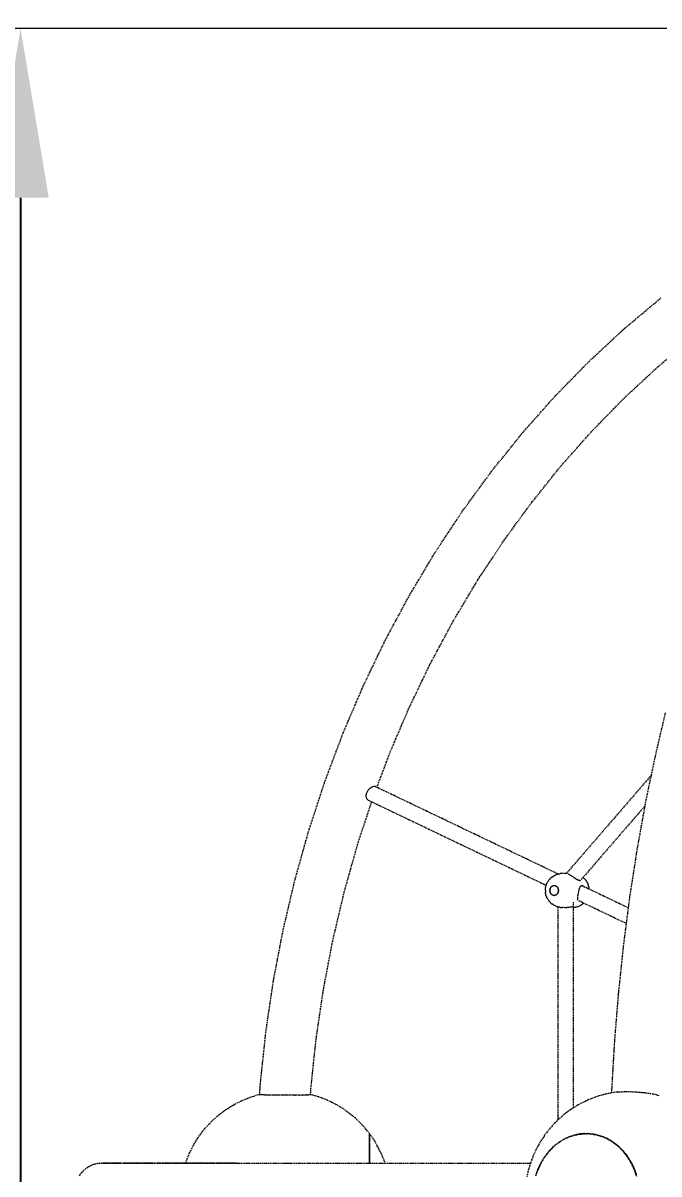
# Model space of a CAD drawing. Header units: millimetres. Extents: x -3308 to 2964, y -3155 to 3173.
# Drawn here: x -1032 to -280, y 413 to 1772 of the extents above; entities that cross this region are included whole.
import ezdxf

# ---------------------------------------------------------------- set-up
doc = ezdxf.new("R2010")
doc.units = ezdxf.units.MM
doc.linetypes.add('HIDDEN', pattern=[1.905, 1.27, -0.635])
for name, color, linetype in [('DIKOM_ЗОНА', 90, 'Continuous'), ('DIKOM_ОБЪЕКТ', 7, 'Continuous'), ('DIKOM_РАЗМЕР_ЗОНА', 7, 'Continuous'), ('DIKOM_РАЗМЕР_ОБЪЕКТА', 7, 'Continuous')]:
    doc.layers.add(name, color=color, linetype=linetype)
doc.styles.add('style1', font='arialbd.ttf', dxfattribs={"width": 0.8})
doc.dimstyles.new('1-50', dxfattribs={"dimtxt": 300, "dimasz": 200, "dimexe": 100, "dimexo": 0, "dimgap": 100, "dimtad": 1, "dimtxsty": 'style1', "dimcen": 200, "dimclrd": 7, "dimclre": 7, "dimclrt": 7, "dimadec": 1, "dimazin": 2, "dimtfac": 1, "dimtmove": 0, "dimatfit": 2, "dimfxl": 0, "dimlwd": 25, "dimlwe": 18, "dimarcsym": 0})

# ---------------------------------------------------------------- blocks, each defined once
blk = doc.blocks.new('*D1')
at = {"layer": 'Defpoints', "color": 0, "transparency": 16777216}
for p in [(365.9, 1765.9), (-1034.5, -984.1), (361.1, -984.1)]:
    blk.add_point(p, dxfattribs=at)
at = {"layer": 'DIKOM_РАЗМЕР_ОБЪЕКТА', "color": 7, "lineweight": 18, "transparency": 16777216}
for p, q in [((365.9, 1765.9), (-1134.5, 1765.9)), ((361.1, -984.1), (-1134.5, -984.1))]:
    blk.add_line(p, q, dxfattribs=at)
at = {"layer": 'DIKOM_РАЗМЕР_ОБЪЕКТА', "color": 7, "lineweight": 25, "transparency": 16777216}
blk.add_line((-1034.5, 1565.9), (-1034.5, -784.1), dxfattribs=at)
at = {"layer": 'DIKOM_РАЗМЕР_ОБЪЕКТА', "color": 7, "transparency": 16777216}
for points in [[(-1067.9, 1565.9), (-1001.2, 1565.9), (-1034.5, 1765.9)], [(-1067.9, -784.1), (-1001.2, -784.1), (-1034.5, -984.1)]]:
    blk.add_solid(points, dxfattribs=at)
at = {"layer": 'DIKOM_РАЗМЕР_ОБЪЕКТА', "color": 7, "transparency": 16777216, "insert": (-1313.2, 390.9), "char_height": 300, "attachment_point": 5, "rotation": 90, "style": 'style1'}
blk.add_mtext('{\\fArial|b0|i0|c204|p34;\\H1.16667x;2750}', dxfattribs=at)
blk = doc.blocks.new('*D2')
at = {"layer": 'Defpoints', "color": 0, "transparency": 16777216}
for p in [(364.4, 3173.3), (-2832, -2386), (364.4, -2386)]:
    blk.add_point(p, dxfattribs=at)
at = {"layer": 'DIKOM_РАЗМЕР_ЗОНА', "color": 7, "lineweight": 18, "transparency": 16777216}
for p, q in [((364.4, 3173.3), (-2932, 3173.3)), ((364.4, -2386), (-2932, -2386))]:
    blk.add_line(p, q, dxfattribs=at)
at = {"layer": 'DIKOM_РАЗМЕР_ЗОНА', "color": 7, "lineweight": 25, "transparency": 16777216}
blk.add_line((-2832, 2973.3), (-2832, -2186), dxfattribs=at)
at = {"layer": 'DIKOM_РАЗМЕР_ЗОНА', "color": 7, "transparency": 16777216}
for points in [[(-2865.3, 2973.3), (-2798.6, 2973.3), (-2832, 3173.3)], [(-2865.3, -2186), (-2798.6, -2186), (-2832, -2386)]]:
    blk.add_solid(points, dxfattribs=at)
at = {"layer": 'DIKOM_РАЗМЕР_ЗОНА', "color": 7, "transparency": 16777216, "insert": (-3110.7, 395.5), "char_height": 300, "attachment_point": 5, "rotation": 90, "style": 'style1'}
blk.add_mtext('{\\fArial|b0|i0|c204|p34;\\H1.16667x;5560}', dxfattribs=at)

msp = doc.modelspace()

# ---------------------------------------------------------------- linework, layer by layer
at = {"layer": 'DIKOM_ЗОНА', "color": 3, "lineweight": 15}
msp.add_lwpolyline([(693.692, -2363.404, 0.36790019), (2964.216, 270.488), (2964.216, 516.8, 0.36790019), (693.692, 3150.693, 0.06874239), (35.058, 3150.693, 0.29958044), (-2457.405, 582.584, 0.09387458), (-2457.817, 210.366, 0.30023222), (35.058, -2363.404, 0.06874239)], format="xyb", close=True, dxfattribs=at)
at = {"layer": 'DIKOM_ОБЪЕКТ', "color": 7, "linetype": 'HIDDEN', "lineweight": 15}
for p, q in [((-321.121, 1411.193), (-277.846, 1447.497)), ((-362.825, 1372.517), (-321.121, 1411.193)), ((-281.038, 1366.564), (-239.99, 1401.001)), ((-402.863, 1331.559), (-362.825, 1372.517)), ((-320.911, 1329.587), (-281.038, 1366.564)), ((-441.141, 1288.415), (-402.863, 1331.559)), ((-359.189, 1290.43), (-320.911, 1329.587)), ((-477.568, 1243.187), (-441.141, 1288.415)), ((-395.784, 1249.182), (-359.189, 1290.43)), ((-512.584, 1195.315), (-478.12, 1242.484)), ((-478.12, 1242.484), (-477.568, 1243.187)), ((-430.61, 1205.941), (-395.784, 1249.182)), ((-463.064, 1161.472), (-430.198, 1206.453)), ((-545.034, 1146.279), (-512.584, 1195.315)), ((-494.141, 1114.511), (-463.064, 1161.472)), ((-575.394, 1095.489), (-545.034, 1146.279)), ((-523.217, 1065.871), (-494.141, 1114.511)), ((-603.595, 1043.065), (-575.394, 1095.489)), ((-550.223, 1015.666), (-523.217, 1065.871)), ((-629.568, 989.13), (-603.595, 1043.065)), ((-575.097, 964.013), (-550.223, 1015.666)), ((-653.255, 933.808), (-629.568, 989.13)), ((-597.782, 911.032), (-575.097, 964.013)), ((-284.763, 904.903), (-272.389, 957.622)), ((-674.599, 877.229), (-653.255, 933.808)), ((-613.475, 869.433), (-597.782, 911.032)), ((-295.906, 851.097), (-284.763, 904.903)), ((-289.133, 883.803), (-389.64, 767.747)), ((-693.694, 819.102), (-674.76, 876.747)), ((-674.76, 876.747), (-674.599, 877.229)), ((-619.379, 869.917), (-618.822, 870.195)), ((-618.774, 870.214), (-618.236, 870.419)), ((-618.193, 870.435), (-617.779, 870.626)), ((-617.708, 870.65), (-617.347, 870.767)), ((-617.283, 870.78), (-616.901, 870.84)), ((-616.857, 870.836), (-616.437, 870.779)), ((-616.403, 870.77), (-616.015, 870.645)), ((-399.445, 767.066), (-615.982, 870.631)), ((-626.092, 859.049), (-626.099, 859.756)), ((-626.097, 859.819), (-626.04, 860.552)), ((-626.045, 858.328), (-626.071, 858.739)), ((-625.937, 857.636), (-626.04, 858.27)), ((-626.032, 860.615), (-625.912, 861.352)), ((-625.754, 856.933), (-625.915, 857.528)), ((-625.9, 861.416), (-625.716, 862.151)), ((-625.522, 856.344), (-625.736, 856.884)), ((-625.676, 862.28), (-625.426, 863.025)), ((-625.4, 863.089), (-625.091, 863.825)), ((-625.06, 863.888), (-624.701, 864.594)), ((-624.666, 864.655), (-624.248, 865.343)), ((-624.209, 865.402), (-623.739, 866.067)), ((-623.696, 866.124), (-623.187, 866.747)), ((-623.108, 866.836), (-622.627, 867.387)), ((-622.421, 867.6), (-621.982, 868.039)), ((-621.931, 868.083), (-621.357, 868.585)), ((-621.305, 868.625), (-620.722, 869.064)), ((-620.67, 869.1), (-620.29, 869.339)), ((-620.29, 869.339), (-620.088, 869.487)), ((-620.039, 869.52), (-619.721, 869.715)), ((-619.721, 869.715), (-619.477, 869.864)), ((-636.23, 802.011), (-619.665, 852.449)), ((-625.327, 855.988), (-625.5, 856.299)), ((-624.927, 855.355), (-625.219, 855.777)), ((-624.569, 854.961), (-624.901, 855.319)), ((-624.15, 854.626), (-624.507, 854.903)), ((-623.764, 854.41), (-624.04, 854.56)), ((-623.764, 854.41), (-413.401, 753.792)), ((-296.501, 847.803), (-372.636, 759.89)), ((-305.795, 796.32), (-295.906, 851.097)), ((-710.193, 760.467), (-693.694, 819.102)), ((-652.063, 745.744), (-636.23, 802.011)), ((-314.409, 740.687), (-305.795, 796.32)), ((-409.548, 760.702), (-408.847, 761.467)), ((-408.847, 761.467), (-408.544, 761.79)), ((-408.544, 761.79), (-407.787, 762.52)), ((-407.787, 762.52), (-406.992, 763.198)), ((-406.992, 763.198), (-406.612, 763.5)), ((-406.612, 763.5), (-405.768, 764.132)), ((-405.768, 764.132), (-404.892, 764.704)), ((-404.892, 764.704), (-404.443, 764.971)), ((-404.443, 764.971), (-403.525, 765.49)), ((-403.525, 765.49), (-402.582, 765.942)), ((-402.582, 765.942), (-402.076, 766.162)), ((-402.076, 766.162), (-401.099, 766.553)), ((-401.099, 766.553), (-400.104, 766.875)), ((-400.104, 766.875), (-399.555, 767.039)), ((-399.555, 767.039), (-398.536, 767.292)), ((-398.536, 767.292), (-397.506, 767.474)), ((-396.928, 767.575), (-397.506, 767.474)), ((-395.885, 767.684), (-396.928, 767.575)), ((-394.745, 767.747), (-395.885, 767.684)), ((-393.753, 767.747), (-394.745, 767.747)), ((-389.596, 767.747), (-393.753, 767.747)), ((-388.461, 767.426), (-388.796, 767.543)), ((-387.712, 767.146), (-388.057, 767.281)), ((-387.152, 766.896), (-387.577, 767.094)), ((-386.651, 766.656), (-386.863, 766.77)), ((-386.231, 766.446), (-386.641, 766.651)), ((-385.551, 766.073), (-386.101, 766.381)), ((-384.957, 765.728), (-385.294, 765.937)), ((-384.572, 765.504), (-384.943, 765.72)), ((-383.898, 765.076), (-384.316, 765.343)), ((-383.691, 764.948), (-383.879, 765.064)), ((-383.057, 764.525), (-383.456, 764.795)), ((-382.771, 764.339), (-383.048, 764.52)), ((-382.258, 763.985), (-382.623, 764.243)), ((-381.871, 763.721), (-382.25, 763.979)), ((-381.128, 763.199), (-381.487, 763.455)), ((-380.808, 762.978), (-381.122, 763.194)), ((-380.396, 762.689), (-380.601, 762.839)), ((-380.033, 762.432), (-380.39, 762.685)), ((-379.744, 762.234), (-380.027, 762.428)), ((-379.308, 761.933), (-379.487, 762.062)), ((-378.952, 761.687), (-379.303, 761.93)), ((-378.596, 761.454), (-378.947, 761.684)), ((-378.256, 761.238), (-378.589, 761.449)), ((-369.633, 762.997), (-369.819, 763.142)), ((-368.819, 762.265), (-369.633, 762.997)), ((-368.508, 761.955), (-368.819, 762.265)), ((-367.752, 761.182), (-368.508, 761.955)), ((-724.219, 700.981), (-710.193, 760.467)), ((-414.373, 747.63), (-414.345, 748.683)), ((-414.345, 748.683), (-414.263, 749.733)), ((-414.263, 749.733), (-414.126, 750.774)), ((-414.126, 750.774), (-413.935, 751.804)), ((-413.935, 751.804), (-413.691, 752.819)), ((-413.691, 752.819), (-413.395, 753.814)), ((-413.395, 753.814), (-413.047, 754.787)), ((-413.047, 754.787), (-412.962, 755.015)), ((-412.962, 755.015), (-412.552, 755.992)), ((-412.552, 755.992), (-412.091, 756.939)), ((-412.091, 756.939), (-411.582, 757.851)), ((-411.582, 757.851), (-411.026, 758.727)), ((-411.026, 758.727), (-410.826, 759.031)), ((-410.826, 759.031), (-410.209, 759.888)), ((-410.209, 759.888), (-409.548, 760.702)), ((-409.016, 747.884), (-409.021, 747.63)), ((-409.016, 747.884), (-409.002, 748.138)), ((-409.002, 748.138), (-408.978, 748.391)), ((-408.944, 748.642), (-408.978, 748.391)), ((-408.944, 748.642), (-408.902, 748.892)), ((-408.902, 748.892), (-408.85, 749.139)), ((-408.85, 749.139), (-408.788, 749.384)), ((-408.718, 749.625), (-408.788, 749.384)), ((-408.718, 749.625), (-408.638, 749.863)), ((-408.638, 749.863), (-408.55, 750.096)), ((-408.453, 750.325), (-408.55, 750.096)), ((-408.453, 750.325), (-408.347, 750.548)), ((-408.347, 750.548), (-408.233, 750.766)), ((-408.233, 750.766), (-408.111, 750.978)), ((-407.981, 751.184), (-408.111, 750.978)), ((-407.981, 751.184), (-407.843, 751.383)), ((-407.843, 751.383), (-407.698, 751.575)), ((-407.546, 751.759), (-407.698, 751.575)), ((-407.546, 751.759), (-407.388, 751.935)), ((-407.388, 751.935), (-407.222, 752.103)), ((-407.222, 752.103), (-407.051, 752.263)), ((-406.874, 752.414), (-407.051, 752.263)), ((-406.874, 752.414), (-406.691, 752.556)), ((-406.691, 752.556), (-406.502, 752.689)), ((-406.502, 752.689), (-406.309, 752.812)), ((-406.111, 752.925), (-406.309, 752.812)), ((-406.111, 752.925), (-405.909, 753.028)), ((-405.909, 753.028), (-405.704, 753.12)), ((-405.495, 753.203), (-405.704, 753.12)), ((-405.495, 753.203), (-405.284, 753.274)), ((-405.284, 753.274), (-405.071, 753.335)), ((-405.071, 753.335), (-404.855, 753.384)), ((-404.638, 753.423), (-404.855, 753.384)), ((-404.638, 753.423), (-404.418, 753.451)), ((-404.418, 753.451), (-404.199, 753.468)), ((-403.979, 753.473), (-404.199, 753.468)), ((-403.979, 753.473), (-403.759, 753.468)), ((-403.759, 753.468), (-403.54, 753.451)), ((-403.54, 753.451), (-403.321, 753.423)), ((-403.104, 753.384), (-403.321, 753.423)), ((-403.104, 753.384), (-402.888, 753.335)), ((-402.888, 753.335), (-402.674, 753.274)), ((-402.674, 753.274), (-402.463, 753.203)), ((-402.255, 753.121), (-402.463, 753.203)), ((-402.255, 753.121), (-402.05, 753.029)), ((-402.05, 753.029), (-401.848, 752.926)), ((-401.65, 752.813), (-401.848, 752.926)), ((-401.65, 752.813), (-401.456, 752.689)), ((-401.456, 752.689), (-401.268, 752.557)), ((-401.268, 752.557), (-401.085, 752.414)), ((-400.907, 752.264), (-401.085, 752.414)), ((-400.907, 752.264), (-400.736, 752.104)), ((-400.736, 752.104), (-400.57, 751.936)), ((-400.57, 751.936), (-400.411, 751.76)), ((-400.26, 751.576), (-400.411, 751.76)), ((-400.26, 751.576), (-400.114, 751.383)), ((-400.114, 751.383), (-399.977, 751.185)), ((-399.846, 750.978), (-399.977, 751.185)), ((-399.846, 750.978), (-399.724, 750.766)), ((-399.724, 750.766), (-399.61, 750.548)), ((-399.408, 750.097), (-399.505, 750.325)), ((-399.408, 750.097), (-399.32, 749.864)), ((-399.32, 749.864), (-399.24, 749.626)), ((-399.169, 749.385), (-399.24, 749.626)), ((-399.169, 749.385), (-399.108, 749.14)), ((-399.108, 749.14), (-399.056, 748.892)), ((-399.056, 748.892), (-399.013, 748.643)), ((-398.98, 748.392), (-399.013, 748.643)), ((-398.98, 748.392), (-398.956, 748.139)), ((-398.956, 748.139), (-398.941, 747.885)), ((-398.937, 747.63), (-398.941, 747.885)), ((-377.879, 760.99), (-378.228, 761.219)), ((-377.524, 760.769), (-377.875, 760.987)), ((-377.311, 760.646), (-377.521, 760.767)), ((-376.817, 760.377), (-377.167, 760.564)), ((-376.467, 760.19), (-376.802, 760.37)), ((-376.117, 760.015), (-376.464, 760.188)), ((-375.771, 759.86), (-376.114, 760.014)), ((-375.436, 759.73), (-375.697, 759.832)), ((-375.113, 759.628), (-375.433, 759.73)), ((-374.798, 759.547), (-375.11, 759.627)), ((-374.493, 759.487), (-374.796, 759.546)), ((-374.681, 747.63), (-374.636, 747.853)), ((-374.635, 747.854), (-374.541, 748.262)), ((-374.532, 748.297), (-374.427, 748.693)), ((-374.402, 748.779), (-374.341, 749.034)), ((-374.321, 749.115), (-374.217, 749.495)), ((-374.208, 749.523), (-374.093, 749.892)), ((-373.918, 759.429), (-374.199, 759.448)), ((-374.082, 749.925), (-373.995, 750.222)), ((-373.976, 750.283), (-373.857, 750.635)), ((-373.656, 759.453), (-373.916, 759.429)), ((-373.857, 750.635), (-373.726, 750.972)), ((-373.687, 751.062), (-373.589, 751.318)), ((-373.621, 759.459), (-373.411, 759.497)), ((-373.546, 751.417), (-373.443, 751.647)), ((-373.443, 751.647), (-373.289, 751.941)), ((-373.409, 759.497), (-373.186, 759.562)), ((-373.281, 751.954), (-373.135, 752.188)), ((-373.185, 759.562), (-372.981, 759.647)), ((-373.107, 752.238), (-372.938, 752.493)), ((-372.746, 752.726), (-372.548, 752.92)), ((-372.541, 752.926), (-372.329, 753.088)), ((-372.329, 753.087), (-372.104, 753.215)), ((-372.097, 753.218), (-371.884, 753.3)), ((-371.852, 753.313), (-371.605, 753.37)), ((-371.597, 753.37), (-371.336, 753.389)), ((-371.052, 753.366), (-371.329, 753.388)), ((-370.769, 753.305), (-371.052, 753.366)), ((-370.475, 753.205), (-370.755, 753.3)), ((-370.189, 753.073), (-370.461, 753.199)), ((-370.18, 753.068), (-316.157, 727.229)), ((-367.04, 760.356), (-367.752, 761.182)), ((-366.373, 759.48), (-367.04, 760.356)), ((-366.159, 759.186), (-366.373, 759.48)), ((-365.557, 758.286), (-366.159, 759.186)), ((-365.004, 757.344), (-365.557, 758.286)), ((-364.504, 756.364), (-365.004, 757.344)), ((-364.389, 756.114), (-364.504, 756.364)), ((-363.956, 755.128), (-364.389, 756.114)), ((-363.577, 754.113), (-363.956, 755.128)), ((-363.254, 753.072), (-363.577, 754.113)), ((-362.987, 752.01), (-363.254, 753.072)), ((-362.779, 750.93), (-362.987, 752.01)), ((-362.63, 749.838), (-362.779, 750.93)), ((-362.597, 749.441), (-362.63, 749.838)), ((-665.524, 688.658), (-652.063, 745.744)), ((-414.373, 747.63), (-414.345, 746.577)), ((-414.345, 746.577), (-414.263, 745.529)), ((-414.126, 744.487), (-414.263, 745.529)), ((-413.935, 743.457), (-414.126, 744.487)), ((-413.691, 742.442), (-413.935, 743.457)), ((-413.395, 741.447), (-413.691, 742.442)), ((-413.047, 740.473), (-413.395, 741.447)), ((-413.047, 740.473), (-412.962, 740.246)), ((-412.552, 739.269), (-412.962, 740.246)), ((-412.091, 738.323), (-412.552, 739.269)), ((-411.582, 737.41), (-412.091, 738.323)), ((-411.026, 736.535), (-411.582, 737.41)), ((-411.026, 736.535), (-410.826, 736.23)), ((-410.209, 735.373), (-410.826, 736.23)), ((-409.548, 734.56), (-410.209, 735.373)), ((-408.846, 733.794), (-409.548, 734.56)), ((-409.021, 747.63), (-409.016, 747.377)), ((-409.016, 747.377), (-409.002, 747.122)), ((-408.978, 746.87), (-409.002, 747.122)), ((-408.978, 746.87), (-408.944, 746.618)), ((-408.902, 746.369), (-408.944, 746.618)), ((-408.849, 746.121), (-408.902, 746.369)), ((-408.788, 745.876), (-408.849, 746.121)), ((-408.788, 745.876), (-408.717, 745.635)), ((-408.638, 745.398), (-408.717, 745.635)), ((-408.549, 745.165), (-408.638, 745.398)), ((-408.549, 745.165), (-408.452, 744.936)), ((-408.347, 744.713), (-408.452, 744.936)), ((-408.233, 744.495), (-408.347, 744.713)), ((-408.111, 744.283), (-408.233, 744.495)), ((-408.111, 744.283), (-407.981, 744.077)), ((-407.843, 743.878), (-407.981, 744.077)), ((-407.698, 743.686), (-407.843, 743.878)), ((-407.698, 743.686), (-407.546, 743.502)), ((-407.387, 743.325), (-407.546, 743.502)), ((-407.222, 743.157), (-407.387, 743.325)), ((-407.05, 742.997), (-407.222, 743.157)), ((-407.05, 742.997), (-406.873, 742.847)), ((-406.69, 742.705), (-406.873, 742.847)), ((-406.501, 742.572), (-406.69, 742.705)), ((-406.308, 742.449), (-406.501, 742.572)), ((-406.308, 742.449), (-406.11, 742.336)), ((-405.908, 742.233), (-406.11, 742.336)), ((-405.703, 742.14), (-405.908, 742.233)), ((-405.703, 742.14), (-405.494, 742.058)), ((-405.283, 741.987), (-405.494, 742.058)), ((-405.07, 741.927), (-405.283, 741.987)), ((-404.854, 741.877), (-405.07, 741.927)), ((-404.854, 741.877), (-404.636, 741.838)), ((-404.418, 741.81), (-404.636, 741.838)), ((-404.198, 741.794), (-404.418, 741.81)), ((-403.979, 741.788), (-404.198, 741.794)), ((-403.979, 741.788), (-403.758, 741.794)), ((-403.539, 741.81), (-403.758, 741.794)), ((-403.32, 741.838), (-403.539, 741.81)), ((-403.32, 741.838), (-403.103, 741.877)), ((-402.887, 741.927), (-403.103, 741.877)), ((-402.673, 741.987), (-402.887, 741.927)), ((-402.462, 742.059), (-402.673, 741.987)), ((-402.462, 742.059), (-402.254, 742.141)), ((-402.049, 742.233), (-402.254, 742.141)), ((-401.846, 742.336), (-402.049, 742.233)), ((-401.846, 742.336), (-401.649, 742.449)), ((-401.455, 742.573), (-401.649, 742.449)), ((-401.266, 742.705), (-401.455, 742.573)), ((-401.083, 742.847), (-401.266, 742.705)), ((-401.083, 742.847), (-400.906, 742.998)), ((-400.735, 743.158), (-400.906, 742.998)), ((-400.57, 743.326), (-400.735, 743.158)), ((-400.411, 743.502), (-400.57, 743.326)), ((-400.411, 743.502), (-400.259, 743.686)), ((-400.114, 743.878), (-400.259, 743.686)), ((-399.976, 744.077), (-400.114, 743.878)), ((-399.976, 744.077), (-399.846, 744.283)), ((-399.724, 744.495), (-399.846, 744.283)), ((-399.61, 744.713), (-399.724, 744.495)), ((-399.505, 744.937), (-399.61, 744.713)), ((-399.505, 744.937), (-399.408, 745.165)), ((-399.319, 745.399), (-399.408, 745.165)), ((-399.239, 745.636), (-399.319, 745.399)), ((-399.239, 745.636), (-399.169, 745.877)), ((-399.108, 746.122), (-399.169, 745.877)), ((-399.056, 746.369), (-399.108, 746.122)), ((-399.013, 746.619), (-399.056, 746.369)), ((-399.013, 746.619), (-398.98, 746.87)), ((-398.956, 747.123), (-398.98, 746.87)), ((-398.941, 747.377), (-398.956, 747.123)), ((-398.937, 747.63), (-398.941, 747.377)), ((-376.193, 738.22), (-376.185, 738.526)), ((-376.186, 738.527), (-376.17, 738.751)), ((-376.15, 737.319), (-376.172, 737.588)), ((-376.162, 738.969), (-376.149, 739.211)), ((-376.149, 739.211), (-376.117, 739.555)), ((-376.11, 737.043), (-376.148, 737.299)), ((-376.051, 736.782), (-376.106, 737.025)), ((-376.069, 739.992), (-376.03, 740.351)), ((-376.03, 740.351), (-375.977, 740.728)), ((-375.908, 736.334), (-375.986, 736.543)), ((-375.917, 741.167), (-375.856, 741.578)), ((-375.848, 741.625), (-375.788, 741.961)), ((-375.764, 742.132), (-375.7, 742.538)), ((-375.7, 742.538), (-375.618, 742.985)), ((-375.573, 743.24), (-375.53, 743.501)), ((-375.519, 743.556), (-375.426, 744.045)), ((-375.327, 744.584), (-375.233, 745.062)), ((-375.222, 745.111), (-375.171, 745.336)), ((-318.596, 708.448), (-375.208, 735.526)), ((-375.129, 745.58), (-375.037, 746.039)), ((-375.027, 746.084), (-374.936, 746.482)), ((-374.897, 746.68), (-374.843, 746.951)), ((-374.834, 746.993), (-374.739, 747.406)), ((-321.729, 684.319), (-314.409, 740.687)), ((-408.846, 733.794), (-408.544, 733.472)), ((-407.787, 732.74), (-408.544, 733.472)), ((-406.992, 732.063), (-407.787, 732.74)), ((-406.992, 732.063), (-406.612, 731.762)), ((-405.768, 731.129), (-406.612, 731.762)), ((-404.892, 730.557), (-405.768, 731.129)), ((-404.892, 730.557), (-404.443, 730.29)), ((-403.525, 729.771), (-404.443, 730.29)), ((-402.582, 729.319), (-403.525, 729.771)), ((-402.582, 729.319), (-402.076, 729.098)), ((-401.099, 728.708), (-402.076, 729.098)), ((-400.104, 728.386), (-401.099, 728.708)), ((-400.104, 728.386), (-399.554, 728.223)), ((-399.61, 728.239), (-399.61, 476.578)), ((-398.536, 727.969), (-399.554, 728.223)), ((-397.506, 727.787), (-398.536, 727.969)), ((-396.928, 727.687), (-397.506, 727.787)), ((-396.928, 727.687), (-395.885, 727.576)), ((-394.745, 727.514), (-395.885, 727.576)), ((-394.745, 727.514), (-393.753, 727.514)), ((-391.722, 727.514), (-393.753, 727.514)), ((-391.501, 727.526), (-391.073, 727.548)), ((-391.06, 727.549), (-390.62, 727.571)), ((-390.431, 727.58), (-390.165, 727.606)), ((-390.152, 727.607), (-389.71, 727.649)), ((-389.699, 727.65), (-389.256, 727.691)), ((-389.245, 727.692), (-389.027, 727.711)), ((-389.027, 727.711), (-388.804, 727.741)), ((-388.658, 727.759), (-388.355, 727.798)), ((-388.345, 727.8), (-387.906, 727.854)), ((-387.896, 727.855), (-387.465, 727.907)), ((-387.448, 727.91), (-387.013, 727.976)), ((-386.942, 727.987), (-386.578, 728.04)), ((-386.569, 728.041), (-386.151, 728.098)), ((-386.142, 728.099), (-385.726, 728.153)), ((-385.605, 728.168), (-385.308, 728.213)), ((-385.3, 728.214), (-384.902, 728.269)), ((-384.894, 728.27), (-384.645, 728.301)), ((-384.507, 728.318), (-384.145, 728.355)), ((-384.139, 728.356), (-383.792, 728.385)), ((-383.787, 728.386), (-383.455, 728.408)), ((-383.45, 728.408), (-383.134, 728.423)), ((-382.824, 728.431), (-383.124, 728.423)), ((-382.58, 728.424), (-382.82, 728.431)), ((-382.364, 728.41), (-382.58, 728.424)), ((-381.618, 733.826), (-381.62, 490.64)), ((-381.618, 727.542), (-380.969, 727.577)), ((-379.885, 727.696), (-380.969, 727.577)), ((-379.885, 727.696), (-379.326, 727.791)), ((-378.256, 727.987), (-379.326, 727.791)), ((-377.198, 728.261), (-378.256, 727.987)), ((-377.198, 728.261), (-376.666, 728.414)), ((-376.666, 728.414), (-375.633, 728.762)), ((-375.633, 728.762), (-374.621, 729.184)), ((-374.131, 729.389), (-374.621, 729.184)), ((-374.131, 729.389), (-373.155, 729.879)), ((-372.706, 730.134), (-373.155, 729.879)), ((-372.706, 730.134), (-371.772, 730.685)), ((-371.772, 730.685), (-370.87, 731.304)), ((-370.485, 731.594), (-370.87, 731.304)), ((-370.485, 731.594), (-369.633, 732.265)), ((-369.633, 732.265), (-369.201, 732.653)), ((-735.74, 640.781), (-724.219, 700.981)), ((-676.58, 630.888), (-665.524, 688.658)), ((-327.739, 627.334), (-321.729, 684.319)), ((-744.729, 580.009), (-735.74, 640.781)), ((-685.206, 572.569), (-676.58, 630.888)), ((-332.427, 569.855), (-327.739, 627.334)), ((-751.165, 518.807), (-744.729, 580.009)), ((-691.382, 513.837), (-685.206, 572.569)), ((-335.783, 512.005), (-332.427, 569.855)), ((-751.928, 506.68), (-751.165, 518.807)), ((-766.669, 502.145), (-760.58, 504.331)), ((-760.58, 504.331), (-754.386, 506.196)), ((-754.386, 506.196), (-751.92, 506.8)), ((-751.446, 506.512), (-751.767, 506.602)), ((-750.851, 506.452), (-751.367, 506.491)), ((-750.028, 506.352), (-750.683, 506.443)), ((-748.967, 506.286), (-749.857, 506.329)), ((-748.102, 506.284), (-748.757, 506.276)), ((-747.689, 506.243), (-747.929, 506.276)), ((-747.443, 506.208), (-747.689, 506.243)), ((-746.208, 506.112), (-747.443, 506.208)), ((-745.925, 506.09), (-746.208, 506.112)), ((-745.434, 506.075), (-745.925, 506.09)), ((-744.525, 506.046), (-745.434, 506.075)), ((-744.209, 506.036), (-744.525, 506.046)), ((-742.966, 506.044), (-744.209, 506.036)), ((-742.655, 506.029), (-742.966, 506.044)), ((-742.357, 506.015), (-742.655, 506.029)), ((-741.747, 506.009), (-742.312, 506.013)), ((-740.622, 505.939), (-741.747, 506.009)), ((-740.255, 505.916), (-740.622, 505.939)), ((-738.754, 505.874), (-740.255, 505.916)), ((-738.436, 505.865), (-738.754, 505.874)), ((-738.048, 505.854), (-738.436, 505.865)), ((-736.109, 505.859), (-738.048, 505.854)), ((-735.707, 505.86), (-736.109, 505.859)), ((-735.337, 505.871), (-735.707, 505.86)), ((-734.606, 505.853), (-735.337, 505.871)), ((-733.67, 505.83), (-734.606, 505.853)), ((-733.257, 505.82), (-733.67, 505.83)), ((-732.893, 505.82), (-733.257, 505.82)), ((-731.136, 505.788), (-732.892, 505.82)), ((-730.716, 505.781), (-731.136, 505.788)), ((-729.861, 505.79), (-730.716, 505.78)), ((-728.89, 505.801), (-729.861, 505.79)), ((-728.524, 505.784), (-728.89, 505.801)), ((-728.103, 505.766), (-728.524, 505.784)), ((-725.864, 505.731), (-728.103, 505.766)), ((-725.442, 505.724), (-725.864, 505.731)), ((-724.346, 505.736), (-725.442, 505.724)), ((-723.164, 505.749), (-724.346, 505.736)), ((-722.748, 505.754), (-723.164, 505.749)), ((-722.424, 505.765), (-722.748, 505.754)), ((-720.459, 505.733), (-722.424, 505.765)), ((-720.05, 505.726), (-720.459, 505.733)), ((-717.762, 505.748), (-720.05, 505.726)), ((-717.365, 505.752), (-717.705, 505.749)), ((-715.956, 505.804), (-717.365, 505.752)), ((-715.098, 505.789), (-715.956, 505.804)), ((-714.717, 505.783), (-715.098, 505.789)), ((-712.492, 505.806), (-714.717, 505.783)), ((-712.126, 505.81), (-712.492, 505.806)), ((-710.926, 505.859), (-712.126, 505.81)), ((-710.924, 505.859), (-709.957, 505.877)), ((-709.957, 505.877), (-709.613, 505.884)), ((-708.423, 505.879), (-709.504, 505.889)), ((-707.529, 505.872), (-708.423, 505.879)), ((-707.204, 505.869), (-707.529, 505.872)), ((-705.214, 505.908), (-707.204, 505.869)), ((-704.91, 505.913), (-705.214, 505.908)), ((-704.91, 505.913), (-703.085, 506.006)), ((-702.75, 506.004), (-703.028, 506.006)), ((-701.001, 506.061), (-702.75, 506.004)), ((-700.752, 506.069), (-701.001, 506.061)), ((-700.747, 506.069), (-699.146, 506.098)), ((-699.146, 506.098), (-698.916, 506.102)), ((-698.916, 506.102), (-697.471, 506.186)), ((-697.268, 506.197), (-696.969, 506.261)), ((-696.969, 506.261), (-696.717, 506.286)), ((-695.918, 506.32), (-696.717, 506.286)), ((-695.87, 506.326), (-695.033, 506.349)), ((-694.622, 506.329), (-693.718, 506.405)), ((-693.595, 506.416), (-693.093, 506.509)), ((-692.796, 506.516), (-692.3, 506.582)), ((-691.826, 506.779), (-691.382, 513.837)), ((-691.82, 506.873), (-690.417, 506.546)), ((-690.417, 506.546), (-684.203, 504.748)), ((-684.203, 504.748), (-678.09, 502.629)), ((-356.392, 503.157), (-359.409, 502.072)), ((-351.14, 504.98), (-356.392, 503.157)), ((-345.813, 506.478), (-351.14, 504.98)), ((-342.612, 507.267), (-345.813, 506.478)), ((-337.19, 508.443), (-342.612, 507.267)), ((-331.723, 509.287), (-337.19, 508.443)), ((-335.9, 508.643), (-335.783, 512.005)), ((-329.652, 509.579), (-331.723, 509.287)), ((-329.651, 509.579), (-328.906, 509.637)), ((-328.808, 509.645), (-327.205, 509.776)), ((-327.029, 509.791), (-325.2, 509.948)), ((-325.019, 509.964), (-323.122, 510.008)), ((-323.003, 510.011), (-321.401, 510.058)), ((-321.401, 510.058), (-320.987, 510.07)), ((-320.867, 510.074), (-319.604, 510.118)), ((-319.603, 510.118), (-318.674, 510.096)), ((-318.544, 510.093), (-316.26, 510.056)), ((-316.076, 510.054), (-313.765, 510.035)), ((-313.475, 510.034), (-311.216, 509.915)), ((-311.046, 509.907), (-308.625, 509.803)), ((-308.478, 509.797), (-306.484, 509.729)), ((-306.485, 509.729), (-306.228, 509.709)), ((-306.228, 509.709), (-306.012, 509.692)), ((-305.77, 509.673), (-303.407, 509.441)), ((-303.253, 509.426), (-301.605, 509.277)), ((-301.605, 509.277), (-300.819, 509.206)), ((-300.663, 509.191), (-298.379, 509.003)), ((-298.111, 508.97), (-297.147, 508.863)), ((-297.147, 508.863), (-296.037, 508.739)), ((-296.035, 508.738), (-295.779, 508.699)), ((-295.622, 508.675), (-293.372, 508.345)), ((-293.212, 508.322), (-292.873, 508.275)), ((-292.873, 508.275), (-291.057, 508.022)), ((-290.898, 508), (-289.19, 507.776)), ((-289.191, 507.776), (-288.853, 507.713)), ((-288.699, 507.684), (-287.916, 507.54)), ((-287.916, 507.54), (-286.786, 507.301)), ((-286.634, 507.269), (-284.95, 506.928)), ((-284.715, 506.88), (-284.02, 506.745)), ((-284.02, 506.746), (-283.1, 506.495)), ((-282.96, 506.456), (-281.512, 506.063)), ((-281.38, 506.027), (-280.154, 505.696)), ((-794.96, 486.647), (-789.641, 490.329)), ((-789.641, 490.329), (-784.137, 493.729)), ((-784.137, 493.729), (-778.463, 496.837)), ((-778.463, 496.837), (-772.635, 499.645)), ((-772.635, 499.645), (-766.669, 502.145)), ((-678.09, 502.629), (-672.097, 500.194)), ((-672.097, 500.194), (-666.238, 497.45)), ((-666.238, 497.45), (-660.531, 494.404)), ((-660.531, 494.404), (-654.99, 491.064)), ((-654.99, 491.064), (-649.631, 487.441)), ((-379.69, 491.868), (-384.331, 488.916)), ((-377.149, 493.469), (-379.69, 491.868)), ((-372.31, 496.173), (-377.149, 493.469)), ((-367.356, 498.577), (-372.31, 496.173)), ((-364.525, 499.95), (-367.356, 498.577)), ((-359.409, 502.072), (-364.525, 499.95)), ((-809.667, 474.009), (-804.987, 478.475)), ((-804.987, 478.475), (-800.08, 482.692)), ((-800.08, 482.692), (-794.96, 486.647)), ((-649.631, 487.441), (-644.468, 483.542)), ((-644.468, 483.542), (-639.515, 479.379)), ((-639.515, 479.379), (-634.787, 474.964)), ((-399.422, 476.766), (-403.366, 472.819)), ((-395.307, 480.464), (-399.422, 476.766)), ((-393.187, 482.178), (-395.307, 480.464)), ((-388.834, 485.683), (-393.187, 482.178)), ((-384.331, 488.916), (-388.834, 485.683)), ((-822.223, 459.234), (-818.297, 464.375)), ((-818.297, 464.375), (-814.107, 469.305)), ((-814.107, 469.305), (-809.667, 474.009)), ((-634.787, 474.964), (-630.295, 470.308)), ((-626.052, 465.424), (-630.295, 470.308)), ((-622.251, 460.57), (-626.052, 465.424)), ((-412.276, 462.6), (-415.574, 458.077)), ((-408.781, 466.915), (-412.276, 462.6)), ((-405.097, 471.01), (-408.781, 466.915)), ((-403.366, 472.819), (-405.097, 471.01)), ((-829.246, 448.372), (-825.876, 453.894)), ((-825.876, 453.894), (-822.223, 459.234)), ((-622.251, 460.209), (-622.251, 459.929)), ((-622.251, 459.904), (-622.251, 460.189)), ((-622.251, 459.639), (-622.251, 460.155)), ((-622.251, 460.152), (-622.251, 459.635)), ((-622.251, 459.574), (-622.251, 459.929)), ((-622.251, 459.904), (-622.251, 459.543)), ((-622.251, 458.784), (-622.251, 459.639)), ((-622.251, 459.635), (-622.251, 458.779)), ((-622.251, 459.574), (-622.251, 459.146)), ((-622.251, 459.108), (-622.251, 459.543)), ((-622.251, 458.649), (-622.251, 459.146)), ((-622.251, 459.108), (-622.251, 458.6)), ((-622.251, 457.587), (-622.251, 458.784)), ((-622.251, 458.779), (-622.251, 457.584)), ((-622.251, 458.649), (-622.251, 458.084)), ((-622.251, 458.023), (-622.251, 458.6)), ((-622.251, 457.455), (-622.251, 458.084)), ((-622.251, 458.023), (-622.251, 457.376)), ((-622.251, 456.061), (-622.251, 457.587)), ((-622.251, 457.584), (-622.251, 456.06)), ((-622.251, 456.763), (-622.251, 457.455)), ((-622.251, 456.661), (-622.251, 457.376)), ((-622.251, 456.763), (-622.251, 456.001)), ((-622.251, 456.661), (-622.251, 455.872)), ((-622.251, 454.21), (-622.251, 456.061)), ((-622.251, 456.06), (-622.251, 454.213)), ((-622.251, 455.168), (-622.251, 456.001)), ((-622.251, 455.872), (-622.251, 455.008)), ((-622.251, 455.168), (-622.251, 454.265)), ((-622.251, 454.071), (-622.251, 455.008)), ((-622.251, 453.294), (-622.251, 454.265)), ((-622.251, 454.213), (-622.251, 452.053)), ((-622.251, 452.045), (-622.251, 454.21)), ((-622.251, 454.071), (-622.251, 453.063)), ((-622.251, 453.294), (-622.251, 452.255)), ((-622.251, 451.986), (-622.251, 453.063)), ((-622.251, 451.151), (-622.251, 452.255)), ((-622.251, 452.053), (-622.251, 449.59)), ((-622.251, 449.576), (-622.251, 452.045)), ((-622.251, 451.986), (-622.251, 450.841)), ((-622.251, 449.982), (-622.251, 451.151)), ((-622.251, 449.63), (-622.251, 450.841)), ((-622.251, 449.982), (-622.251, 448.749)), ((-622.251, 449.63), (-622.251, 448.355)), ((-622.251, 449.59), (-622.251, 446.834)), ((-622.251, 446.814), (-622.251, 449.576)), ((-622.251, 447.456), (-622.251, 448.749)), ((-622.101, 460.29), (-618.641, 455.409)), ((-622.101, 460.29), (-622.101, 459.994)), ((-622.101, 459.983), (-622.101, 460.289)), ((-622.101, 459.994), (-622.101, 459.396)), ((-622.101, 459.343), (-622.101, 459.983)), ((-622.101, 459.396), (-622.101, 458.5)), ((-622.101, 458.374), (-622.101, 459.343)), ((-622.101, 458.5), (-622.101, 457.31)), ((-622.101, 457.074), (-622.101, 458.374)), ((-622.101, 457.31), (-622.101, 455.855)), ((-622.101, 455.477), (-622.101, 457.074)), ((-622.101, 455.855), (-622.101, 454.178)), ((-622.101, 453.622), (-622.101, 455.477)), ((-622.101, 454.178), (-622.101, 452.249)), ((-622.101, 451.493), (-622.101, 453.622)), ((-622.101, 450.03), (-622.101, 452.249)), ((-622.101, 449.064), (-622.101, 451.493)), ((-622.101, 450.03), (-622.101, 447.548)), ((-622.101, 446.377), (-622.101, 449.064)), ((-618.641, 455.409), (-615.385, 450.267)), ((-612.386, 444.949), (-615.385, 450.267)), ((-419.822, 451.744), (-422.628, 446.96)), ((-416.805, 456.35), (-419.822, 451.744)), ((-415.574, 458.077), (-416.805, 456.35)), ((-402.068, 447.456), (-400.426, 448.75)), ((-398.357, 450.03), (-401.692, 447.548)), ((-398.749, 449.982), (-400.426, 448.75)), ((-398.749, 449.982), (-397.038, 451.151)), ((-398.357, 450.03), (-394.917, 452.249)), ((-397.038, 451.151), (-395.296, 452.255)), ((-393.523, 453.294), (-395.296, 452.255)), ((-391.434, 454.178), (-394.917, 452.249)), ((-393.523, 453.294), (-391.722, 454.265)), ((-389.896, 455.168), (-391.722, 454.265)), ((-387.856, 455.855), (-391.434, 454.178)), ((-389.896, 455.168), (-388.046, 456.001)), ((-386.174, 456.763), (-388.046, 456.001)), ((-384.088, 457.31), (-387.856, 455.855)), ((-386.174, 456.763), (-384.277, 457.455)), ((-384.277, 457.455), (-382.338, 458.084)), ((-380.189, 458.5), (-384.088, 457.31)), ((-383.183, 457.588), (-384.088, 457.31)), ((-383.183, 457.588), (-380.189, 458.5)), ((-380.362, 458.649), (-382.338, 458.084)), ((-380.362, 458.649), (-378.355, 459.146)), ((-376.233, 459.396), (-380.189, 458.5)), ((-378.996, 458.784), (-380.189, 458.5)), ((-378.996, 458.784), (-376.233, 459.396)), ((-376.326, 459.574), (-378.355, 459.146)), ((-376.326, 459.574), (-374.282, 459.929)), ((-372.229, 459.994), (-376.233, 459.396)), ((-374.752, 459.639), (-376.233, 459.396)), ((-374.752, 459.639), (-372.229, 459.994)), ((-372.231, 460.209), (-374.282, 459.929)), ((-372.231, 460.209), (-370.18, 460.411)), ((-368.238, 460.29), (-372.229, 459.994)), ((-370.469, 460.155), (-372.229, 459.994)), ((-370.469, 460.155), (-368.238, 460.29)), ((-368.136, 460.532), (-370.18, 460.411)), ((-366.168, 460.325), (-368.238, 460.29)), ((-364.27, 460.289), (-368.238, 460.29)), ((-368.136, 460.532), (-366.108, 460.57)), ((-366.168, 460.325), (-364.27, 460.289)), ((-366.108, 460.57), (-364.077, 460.524)), ((-361.868, 460.152), (-364.27, 460.289)), ((-360.195, 459.983), (-364.27, 460.289)), ((-362.028, 460.397), (-364.077, 460.524)), ((-362.028, 460.397), (-359.968, 460.189)), ((-361.868, 460.152), (-360.195, 459.983)), ((-357.591, 459.635), (-360.195, 459.983)), ((-356.019, 459.344), (-360.195, 459.983)), ((-357.905, 459.904), (-359.968, 460.189)), ((-357.905, 459.904), (-355.847, 459.543)), ((-357.591, 459.635), (-356.019, 459.344)), ((-353.354, 458.779), (-356.019, 459.344)), ((-351.871, 458.374), (-356.019, 459.344)), ((-353.801, 459.108), (-355.847, 459.543)), ((-353.801, 459.108), (-351.777, 458.6)), ((-353.354, 458.779), (-351.871, 458.374)), ((-349.176, 457.584), (-351.871, 458.374)), ((-347.772, 457.075), (-351.871, 458.374)), ((-349.78, 458.023), (-351.777, 458.6)), ((-349.78, 458.023), (-347.819, 457.376)), ((-349.176, 457.584), (-347.772, 457.075)), ((-345.9, 456.661), (-347.819, 457.376)), ((-345.079, 456.06), (-347.772, 457.075)), ((-343.805, 455.477), (-347.772, 457.075)), ((-345.9, 456.661), (-344.001, 455.872)), ((-345.079, 456.06), (-343.805, 455.477)), ((-344.001, 455.872), (-342.12, 455.008)), ((-341.083, 454.213), (-343.805, 455.477)), ((-340.031, 453.622), (-343.805, 455.477)), ((-340.259, 454.071), (-342.12, 455.008)), ((-341.083, 454.213), (-337.205, 452.053)), ((-340.259, 454.071), (-338.423, 453.063)), ((-336.38, 451.493), (-340.031, 453.622)), ((-336.615, 451.986), (-338.423, 453.063)), ((-337.205, 452.053), (-333.465, 449.59)), ((-336.615, 451.986), (-334.837, 450.841)), ((-332.816, 449.064), (-336.38, 451.493)), ((-333.094, 449.63), (-334.837, 450.841)), ((-333.465, 449.59), (-329.877, 446.834)), ((-333.094, 449.63), (-331.39, 448.355)), ((-329.407, 446.377), (-332.816, 449.064)), ((-837.566, 430.857), (-835.098, 436.838)), ((-835.098, 436.838), (-832.323, 442.681)), ((-832.323, 442.681), (-829.246, 448.372)), ((-622.251, 447.933), (-622.251, 448.411)), ((-622.251, 448.398), (-622.251, 447.91)), ((-622.251, 448.355), (-622.251, 447.017)), ((-622.251, 447.157), (-622.251, 447.933)), ((-622.251, 447.91), (-622.251, 447.12)), ((-622.251, 447.456), (-622.251, 446.099)), ((-622.251, 446.109), (-622.251, 447.157)), ((-622.251, 447.12), (-622.251, 446.047)), ((-622.251, 445.615), (-622.251, 447.017)), ((-622.251, 446.834), (-622.251, 443.797)), ((-622.251, 443.77), (-622.251, 446.814)), ((-622.251, 444.803), (-622.251, 446.109)), ((-622.251, 444.673), (-622.251, 446.099)), ((-622.251, 446.047), (-622.251, 444.697)), ((-622.251, 445.615), (-622.251, 444.138)), ((-622.251, 443.216), (-622.251, 444.803)), ((-622.251, 444.697), (-622.251, 443.051)), ((-622.251, 443.181), (-622.251, 444.673)), ((-622.251, 444.666), (-622.251, 444.326)), ((-622.251, 444.326), (-622.251, 444.666)), ((-622.251, 444.326), (-622.251, 443.656)), ((-622.251, 443.656), (-622.251, 444.326)), ((-622.251, 442.59), (-622.251, 444.138)), ((-622.251, 443.797), (-622.251, 440.493)), ((-622.251, 440.46), (-622.251, 443.77)), ((-622.251, 443.656), (-622.251, 442.639)), ((-622.251, 442.639), (-622.251, 443.656)), ((-622.251, 441.357), (-622.251, 443.216)), ((-622.251, 443.181), (-622.251, 441.624)), ((-622.251, 443.051), (-622.251, 441.122)), ((-622.251, 441.195), (-622.251, 442.97)), ((-622.251, 441.31), (-622.251, 442.97)), ((-622.251, 442.97), (-622.251, 441.31)), ((-622.251, 442.97), (-622.251, 441.195)), ((-622.251, 442.639), (-622.251, 441.311)), ((-622.251, 441.311), (-622.251, 442.639)), ((-622.251, 442.59), (-622.251, 440.976)), ((-622.251, 440.003), (-622.251, 441.624)), ((-622.251, 439.237), (-622.251, 441.357)), ((-622.251, 441.311), (-622.251, 439.644)), ((-622.251, 439.644), (-622.251, 441.311)), ((-622.251, 439.644), (-622.251, 441.31)), ((-622.251, 441.31), (-622.251, 439.644)), ((-622.251, 439.192), (-622.251, 441.195)), ((-622.251, 441.195), (-622.251, 439.644)), ((-622.251, 441.122), (-622.251, 439.644)), ((-622.251, 440.976), (-622.251, 439.644)), ((-622.251, 440.493), (-622.251, 439.644)), ((-622.251, 436.895), (-622.251, 440.46)), ((-622.251, 438.32), (-622.251, 440.003)), ((-622.251, 436.866), (-622.251, 439.237)), ((-622.251, 436.97), (-622.251, 439.192)), ((-622.251, 436.577), (-622.251, 438.32)), ((-622.251, 435.304), (-622.251, 436.97)), ((-622.251, 433.096), (-622.251, 436.895)), ((-622.251, 434.232), (-622.251, 436.866)), ((-622.251, 436.577), (-622.251, 434.775)), ((-622.251, 435.304), (-622.251, 433.644)), ((-622.101, 447.548), (-622.101, 444.833)), ((-622.101, 444.665), (-622.101, 446.377)), ((-622.101, 444.833), (-622.101, 441.881)), ((-622.101, 441.881), (-622.101, 438.683)), ((-622.101, 438.683), (-622.101, 435.251)), ((-622.101, 435.251), (-622.101, 431.589)), ((-609.651, 439.536), (-612.386, 444.949)), ((-609.651, 439.536), (-607.185, 433.972)), ((-428.238, 435.527), (-430.313, 430.431)), ((-425.939, 440.488), (-428.238, 435.527)), ((-425.217, 442.011), (-425.939, 440.488)), ((-422.628, 446.96), (-425.217, 442.011)), ((-413.575, 435.252), (-416.15, 431.59)), ((-412.745, 436.577), (-414.11, 434.775)), ((-410.83, 438.683), (-413.575, 435.252)), ((-412.745, 436.577), (-411.329, 438.32)), ((-411.329, 438.32), (-409.868, 440.003)), ((-407.925, 441.881), (-410.83, 438.683)), ((-409.868, 440.003), (-408.368, 441.624)), ((-406.833, 443.181), (-408.368, 441.624)), ((-404.88, 444.833), (-407.925, 441.881)), ((-406.833, 443.181), (-405.268, 444.673)), ((-405.268, 444.673), (-403.678, 446.099)), ((-401.692, 447.548), (-404.88, 444.833)), ((-402.068, 447.456), (-403.678, 446.099)), ((-331.39, 448.355), (-329.726, 447.018)), ((-329.877, 446.834), (-326.455, 443.797)), ((-328.097, 445.615), (-329.726, 447.018)), ((-326.204, 443.482), (-329.407, 446.377)), ((-328.097, 445.615), (-326.492, 444.138)), ((-324.912, 442.59), (-326.492, 444.138)), ((-326.455, 443.797), (-323.217, 440.494)), ((-326.204, 443.482), (-323.193, 440.382)), ((-324.912, 442.59), (-323.365, 440.976)), ((-323.365, 440.976), (-321.856, 439.298)), ((-323.217, 440.494), (-320.178, 436.937)), ((-320.366, 437.075), (-323.193, 440.382)), ((-320.39, 437.559), (-321.856, 439.298)), ((-320.39, 437.559), (-318.972, 435.763)), ((-317.735, 433.582), (-320.366, 437.075)), ((-320.178, 436.937), (-317.352, 433.146)), ((-318.972, 435.763), (-317.609, 433.914)), ((-956.157, 420.22), (-953.951, 421.632)), ((-953.951, 421.632), (-951.63, 422.847)), ((-951.63, 422.847), (-949.212, 423.854)), ((-949.212, 423.854), (-946.715, 424.646)), ((-946.715, 424.646), (-944.159, 425.218)), ((-944.159, 425.218), (-941.562, 425.563)), ((-941.562, 425.563), (-938.946, 425.682)), ((-938.594, 425.682), (-938.946, 425.682)), ((-938.946, 425.682), (-936.777, 425.682)), ((-935.724, 425.682), (-938.594, 425.682)), ((-936.777, 425.682), (-932.092, 425.682)), ((-930.339, 425.682), (-935.724, 425.682)), ((-932.092, 425.682), (-924.901, 425.682)), ((-922.453, 425.682), (-930.339, 425.682)), ((-924.901, 425.682), (-915.219, 425.682)), ((-912.079, 425.682), (-922.453, 425.682)), ((-915.219, 425.682), (-903.064, 425.682)), ((-899.24, 425.682), (-912.079, 425.682)), ((-903.064, 425.682), (-888.462, 425.682)), ((-883.96, 425.682), (-899.24, 425.682)), ((-888.462, 425.682), (-871.443, 425.682)), ((-866.273, 425.682), (-883.96, 425.682)), ((-871.443, 425.682), (-852.039, 425.682)), ((-846.211, 425.682), (-866.273, 425.682)), ((-852.039, 425.682), (-830.291, 425.682)), ((-823.818, 425.682), (-846.211, 425.682)), ((-839.391, 425.682), (-837.566, 430.857)), ((-830.291, 425.682), (-806.243, 425.682)), ((-799.137, 425.682), (-823.818, 425.682)), ((-806.243, 425.682), (-779.943, 425.682)), ((-779.349, 425.682), (-799.137, 425.682)), ((-779.943, 425.682), (-751.445, 425.682)), ((-751.445, 425.682), (-720.806, 425.682)), ((-720.806, 425.682), (-688.089, 425.682)), ((-688.089, 425.682), (-653.359, 425.682)), ((-653.359, 425.682), (-616.687, 425.682)), ((-622.251, 432.915), (-622.251, 434.775)), ((-622.251, 431.339), (-622.251, 434.232)), ((-622.251, 433.644), (-622.251, 430.747)), ((-622.251, 430.895), (-622.251, 433.644)), ((-622.251, 433.644), (-622.251, 432.014)), ((-622.251, 430.895), (-622.251, 433.644)), ((-622.251, 433.644), (-622.251, 433.146)), ((-622.251, 433.146), (-622.251, 429.135)), ((-622.251, 429.077), (-622.251, 433.096)), ((-622.251, 431), (-622.251, 432.915)), ((-622.251, 432.014), (-622.251, 430.067)), ((-622.251, 428.197), (-622.251, 431.339)), ((-622.251, 429.005), (-622.251, 431)), ((-622.251, 430.895), (-622.251, 427.9)), ((-622.251, 427.9), (-622.251, 430.895)), ((-622.251, 430.747), (-622.251, 427.507)), ((-622.251, 428.043), (-622.251, 430.067)), ((-622.251, 425.682), (-622.251, 429.135)), ((-622.251, 425.682), (-622.251, 429.077)), ((-622.251, 426.93), (-622.251, 429.005)), ((-622.251, 425.682), (-622.251, 428.197)), ((-622.251, 428.043), (-622.251, 425.939)), ((-622.251, 427.9), (-622.251, 425.682)), ((-622.251, 425.682), (-622.251, 427.9)), ((-622.251, 427.507), (-622.251, 425.682)), ((-622.251, 426.93), (-622.251, 425.682)), ((-622.251, 425.939), (-622.251, 425.682)), ((-622.101, 431.589), (-622.101, 427.71)), ((-622.101, 427.71), (-622.101, 425.682)), ((-616.687, 425.682), (-578.146, 425.682)), ((-607.185, 433.972), (-604.995, 428.265)), ((-604.995, 428.265), (-604.138, 425.682)), ((-578.146, 425.682), (-537.816, 425.682)), ((-537.816, 425.682), (-495.777, 425.682)), ((-495.777, 425.682), (-452.115, 425.682)), ((-452.115, 425.682), (-431.992, 425.682)), ((-432.157, 425.216), (-433.765, 419.894)), ((-430.313, 430.431), (-432.157, 425.216)), ((-420.713, 423.638), (-422.668, 419.386)), ((-422.317, 420.324), (-421.284, 422.578)), ((-421.284, 422.578), (-420.196, 424.784)), ((-418.537, 427.71), (-420.713, 423.638)), ((-419.061, 426.93), (-420.196, 424.784)), ((-419.061, 426.93), (-417.884, 429.005)), ((-416.15, 431.59), (-418.537, 427.71)), ((-417.884, 429.005), (-416.673, 431)), ((-416.673, 431), (-415.421, 432.915)), ((-415.421, 432.915), (-414.11, 434.775)), ((-315.302, 429.908), (-317.735, 433.582)), ((-317.609, 433.914), (-316.306, 432.014)), ((-317.352, 433.146), (-314.751, 429.135)), ((-316.306, 432.014), (-315.066, 430.067)), ((-313.077, 426.073), (-315.302, 429.908)), ((-313.874, 428.043), (-315.066, 430.067)), ((-312.39, 424.926), (-314.751, 429.135)), ((-313.874, 428.043), (-312.723, 425.939)), ((-311.078, 422.115), (-313.077, 426.073)), ((-312.723, 425.939), (-311.619, 423.766)), ((-312.39, 424.926), (-310.282, 420.543)), ((-311.619, 423.766), (-310.567, 421.538)), ((-309.307, 418.054), (-311.078, 422.115)), ((-310.567, 421.538), (-309.572, 419.269)), ((-964.916, 410.616), (-963.514, 412.829)), ((-963.514, 412.829), (-961.924, 414.911)), ((-961.924, 414.911), (-960.159, 416.847)), ((-960.159, 416.847), (-958.232, 418.621)), ((-958.232, 418.621), (-956.157, 420.22)), ((-435.134, 414.481), (-436.259, 408.992)), ((-433.765, 419.894), (-435.134, 414.481)), ((-424.373, 415.018), (-425.819, 410.572)), ((-425.774, 411.041), (-425.024, 413.379)), ((-425.024, 413.379), (-424.194, 415.714)), ((-422.668, 419.386), (-424.373, 415.018)), ((-424.194, 415.714), (-423.289, 418.032)), ((-423.289, 418.032), (-422.317, 420.324)), ((-308.433, 416.001), (-310.282, 420.543)), ((-309.572, 419.269), (-308.639, 416.971)), ((-307.759, 413.887), (-309.307, 418.054)), ((-308.639, 416.971), (-307.773, 414.657)), ((-306.85, 411.308), (-308.433, 416.001)), ((-307.773, 414.657), (-306.981, 412.341)), ((-306.441, 409.648), (-307.759, 413.887))]:
    msp.add_line(p, q, dxfattribs=at)

# ---------------------------------------------------------------- dimensions: what is measured, and where the dimension line sits
at = {"layer": 'DIKOM_РАЗМЕР_ЗОНА'}
dim = msp.add_linear_dim(base=(-2831.956, -2386.042), p1=(364.375, 3173.331), p2=(364.375, -2386.042), angle=90, text='{\\fArial|b0|i0|c204|p34;\\H1.16667x;5560}', dimstyle='1-50', dxfattribs=at)
dim.commit()
dim.dimension.update_dxf_attribs({"geometry": '*D2', "text_midpoint": (-2831.956, 395.462), "dimtype": 160})
at = {"layer": 'DIKOM_РАЗМЕР_ОБЪЕКТА'}
dim = msp.add_linear_dim(base=(-1034.533, -984.114), p1=(365.907, 1765.9), p2=(361.142, -984.114), angle=90, text='{\\fArial|b0|i0|c204|p34;\\H1.16667x;2750}', dimstyle='1-50', dxfattribs=at)
dim.commit()
dim.dimension.update_dxf_attribs({"geometry": '*D1', "text_midpoint": (-1313.234, 390.893)})

doc.saveas('drawing.dxf')
